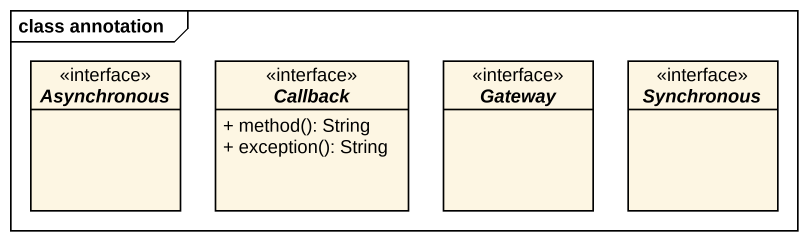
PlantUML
@startuml
mainframe class annotation
hide circle
hide empty members
skinparam classAttributeIconSize 0
interface Asynchronous <<interface>>
interface Callback <<interface>> {
  + method(): String
  + exception(): String
}
interface Gateway <<interface>>
interface Synchronous <<interface>>
@enduml
